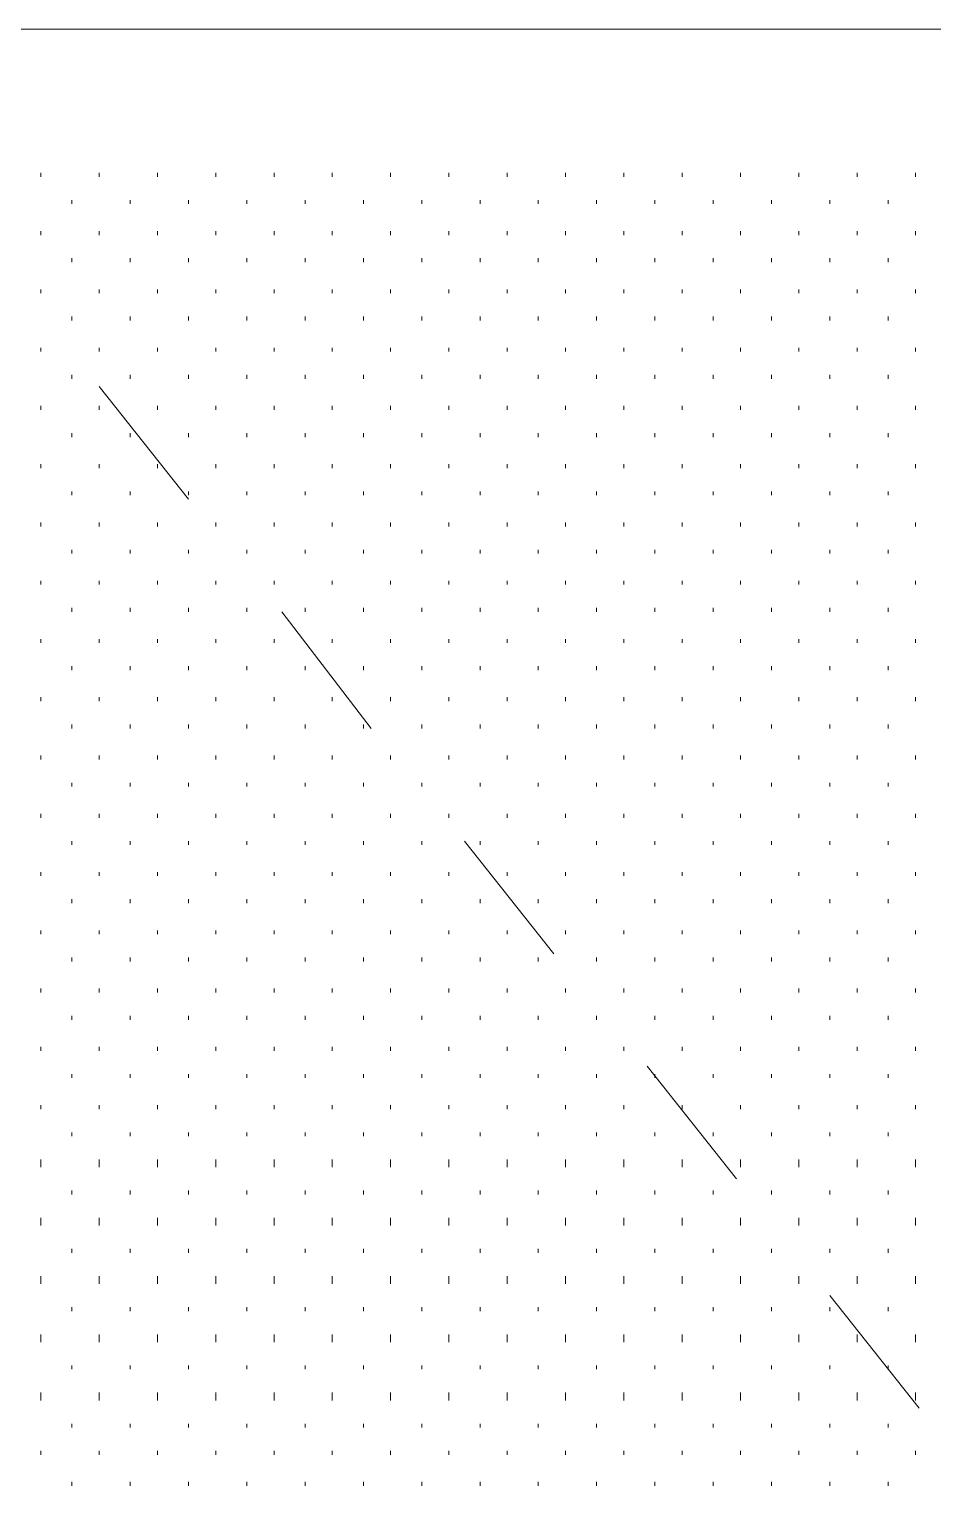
# Model space of a CAD drawing. Header units: inches. Extents: x -6061 to 13621, y -296 to 7483.
# Drawn here: x -5251.7 to -5233.08, y -122.57 to -92.54 of the extents above; entities that cross this region are included whole.
import ezdxf

# ---------------------------------------------------------------- set-up
doc = ezdxf.new("R2010")
doc.units = ezdxf.units.IN
doc.header["$MEASUREMENT"] = 0
doc.layers.get('0').update_dxf_attribs({"linetype": 'CONTINUOUS'})

msp = doc.modelspace()

# ---------------------------------------------------------------- linework, layer by layer
at = {"color": 7, "linetype": 'Continuous', "lineweight": 18, "true_color": 0x000007}
msp.add_line((-5323.62538, -92.53575), (-5215.66338, -92.53575), dxfattribs=at)
at = {"color": 7, "linetype": 'Continuous', "lineweight": 9, "true_color": 0x000007}
for p, q in [((-5218.14619, -92.53575), (-5254.18691, -92.53575)), ((-5250.26248, -99.90407), (-5248.4204, -102.2267)), ((-5246.49823, -104.54932), (-5244.65614, -106.95204)), ((-5242.73397, -109.27466), (-5240.89189, -111.59729)), ((-5238.96972, -113.91991), (-5237.12764, -116.24253)), ((-5235.20547, -118.64525), (-5233.36338, -120.96787))]:
    msp.add_line(p, q, dxfattribs=at)
at = {"color": 7, "linetype": 'Continuous', "lineweight": 9, "true_color": 0xffffff}
for p, q in [((-5251.46384, -95.57919), (-5251.46384, -95.4991)), ((-5250.26248, -95.57919), (-5250.26248, -95.4991)), ((-5249.06112, -95.57919), (-5249.06112, -95.4991)), ((-5247.85976, -95.57919), (-5247.85976, -95.4991)), ((-5246.65841, -95.57919), (-5246.65841, -95.4991)), ((-5245.45705, -95.57919), (-5245.45705, -95.4991)), ((-5244.25569, -95.57919), (-5244.25569, -95.4991)), ((-5243.05433, -95.57919), (-5243.05433, -95.4991)), ((-5241.85298, -95.57919), (-5241.85298, -95.4991)), ((-5240.65162, -95.57919), (-5240.65162, -95.4991)), ((-5239.45026, -95.57919), (-5239.45026, -95.4991)), ((-5238.2489, -95.57919), (-5238.2489, -95.4991)), ((-5237.04755, -95.57919), (-5237.04755, -95.4991)), ((-5235.84619, -95.57919), (-5235.84619, -95.4991)), ((-5234.64483, -95.57919), (-5234.64483, -95.4991)), ((-5233.44347, -95.57919), (-5233.44347, -95.4991)), ((-5250.82311, -96.13982), (-5250.82311, -96.05973)), ((-5249.62176, -96.13982), (-5249.62176, -96.05973)), ((-5248.4204, -96.13982), (-5248.4204, -96.05973)), ((-5247.21904, -96.13982), (-5247.21904, -96.05973)), ((-5246.01768, -96.13982), (-5246.01768, -96.05973)), ((-5244.81633, -96.13982), (-5244.81633, -96.05973)), ((-5243.61497, -96.13982), (-5243.61497, -96.05973)), ((-5242.41361, -96.13982), (-5242.41361, -96.05973)), ((-5241.21225, -96.13982), (-5241.21225, -96.05973)), ((-5240.0109, -96.13982), (-5240.0109, -96.05973)), ((-5238.80954, -96.13982), (-5238.80954, -96.05973)), ((-5237.60818, -96.13982), (-5237.60818, -96.05973)), ((-5236.40682, -96.13982), (-5236.40682, -96.05973)), ((-5235.20547, -96.13982), (-5235.20547, -96.05973)), ((-5234.00411, -96.13982), (-5234.00411, -96.05973)), ((-5251.46384, -96.78054), (-5251.46384, -96.70045)), ((-5250.26248, -96.78054), (-5250.26248, -96.70045)), ((-5249.06112, -96.78054), (-5249.06112, -96.70045)), ((-5247.85976, -96.78054), (-5247.85976, -96.70045)), ((-5246.65841, -96.78054), (-5246.65841, -96.70045)), ((-5245.45705, -96.78054), (-5245.45705, -96.70045)), ((-5244.25569, -96.78054), (-5244.25569, -96.70045)), ((-5243.05433, -96.78054), (-5243.05433, -96.70045)), ((-5241.85298, -96.78054), (-5241.85298, -96.70045)), ((-5240.65162, -96.78054), (-5240.65162, -96.70045)), ((-5239.45026, -96.78054), (-5239.45026, -96.70045)), ((-5238.2489, -96.78054), (-5238.2489, -96.70045)), ((-5237.04755, -96.78054), (-5237.04755, -96.70045)), ((-5235.84619, -96.78054), (-5235.84619, -96.70045)), ((-5234.64483, -96.78054), (-5234.64483, -96.70045)), ((-5233.44347, -96.78054), (-5233.44347, -96.70045)), ((-5250.82311, -97.34118), (-5250.82311, -97.26109)), ((-5249.62176, -97.34118), (-5249.62176, -97.26109)), ((-5248.4204, -97.34118), (-5248.4204, -97.26109)), ((-5247.21904, -97.34118), (-5247.21904, -97.26109)), ((-5246.01768, -97.34118), (-5246.01768, -97.26109)), ((-5244.81633, -97.34118), (-5244.81633, -97.26109)), ((-5243.61497, -97.34118), (-5243.61497, -97.26109)), ((-5242.41361, -97.34118), (-5242.41361, -97.26109)), ((-5241.21225, -97.34118), (-5241.21225, -97.26109)), ((-5240.0109, -97.34118), (-5240.0109, -97.26109)), ((-5238.80954, -97.34118), (-5238.80954, -97.26109)), ((-5237.60818, -97.34118), (-5237.60818, -97.26109)), ((-5236.40682, -97.34118), (-5236.40682, -97.26109)), ((-5235.20547, -97.34118), (-5235.20547, -97.26109)), ((-5234.00411, -97.34118), (-5234.00411, -97.26109)), ((-5251.46384, -97.9819), (-5251.46384, -97.90181)), ((-5250.26248, -97.9819), (-5250.26248, -97.90181)), ((-5249.06112, -97.9819), (-5249.06112, -97.90181)), ((-5247.85976, -97.9819), (-5247.85976, -97.90181)), ((-5246.65841, -97.9819), (-5246.65841, -97.90181)), ((-5245.45705, -97.9819), (-5245.45705, -97.90181)), ((-5244.25569, -97.9819), (-5244.25569, -97.90181)), ((-5243.05433, -97.9819), (-5243.05433, -97.90181)), ((-5241.85298, -97.9819), (-5241.85298, -97.90181)), ((-5240.65162, -97.9819), (-5240.65162, -97.90181)), ((-5239.45026, -97.9819), (-5239.45026, -97.90181)), ((-5238.2489, -97.9819), (-5238.2489, -97.90181)), ((-5237.04755, -97.9819), (-5237.04755, -97.90181)), ((-5235.84619, -97.9819), (-5235.84619, -97.90181)), ((-5234.64483, -97.9819), (-5234.64483, -97.90181)), ((-5233.44347, -97.9819), (-5233.44347, -97.90181)), ((-5250.82311, -98.54253), (-5250.82311, -98.46244)), ((-5249.62176, -98.54253), (-5249.62176, -98.46244)), ((-5248.4204, -98.54253), (-5248.4204, -98.46244)), ((-5247.21904, -98.54253), (-5247.21904, -98.46244)), ((-5246.01768, -98.54253), (-5246.01768, -98.46244)), ((-5244.81633, -98.54253), (-5244.81633, -98.46244)), ((-5243.61497, -98.54253), (-5243.61497, -98.46244)), ((-5242.41361, -98.54253), (-5242.41361, -98.46244)), ((-5241.21225, -98.54253), (-5241.21225, -98.46244)), ((-5240.0109, -98.54253), (-5240.0109, -98.46244)), ((-5238.80954, -98.54253), (-5238.80954, -98.46244)), ((-5237.60818, -98.54253), (-5237.60818, -98.46244)), ((-5236.40682, -98.54253), (-5236.40682, -98.46244)), ((-5235.20547, -98.54253), (-5235.20547, -98.46244)), ((-5234.00411, -98.54253), (-5234.00411, -98.46244)), ((-5251.46384, -99.18326), (-5251.46384, -99.10317)), ((-5250.26248, -99.18326), (-5250.26248, -99.10317)), ((-5249.06112, -99.18326), (-5249.06112, -99.10317)), ((-5247.85976, -99.18326), (-5247.85976, -99.10317)), ((-5246.65841, -99.18326), (-5246.65841, -99.10317)), ((-5245.45705, -99.18326), (-5245.45705, -99.10317)), ((-5244.25569, -99.18326), (-5244.25569, -99.10317)), ((-5243.05433, -99.18326), (-5243.05433, -99.10317)), ((-5241.85298, -99.18326), (-5241.85298, -99.10317)), ((-5240.65162, -99.18326), (-5240.65162, -99.10317)), ((-5239.45026, -99.18326), (-5239.45026, -99.10317)), ((-5238.2489, -99.18326), (-5238.2489, -99.10317)), ((-5237.04755, -99.18326), (-5237.04755, -99.10317)), ((-5235.84619, -99.18326), (-5235.84619, -99.10317)), ((-5234.64483, -99.18326), (-5234.64483, -99.10317)), ((-5233.44347, -99.18326), (-5233.44347, -99.10317)), ((-5250.82311, -99.74389), (-5250.82311, -99.6638)), ((-5249.62176, -99.74389), (-5249.62176, -99.6638)), ((-5248.4204, -99.74389), (-5248.4204, -99.6638)), ((-5247.21904, -99.74389), (-5247.21904, -99.6638)), ((-5246.01768, -99.74389), (-5246.01768, -99.6638)), ((-5244.81633, -99.74389), (-5244.81633, -99.6638)), ((-5243.61497, -99.74389), (-5243.61497, -99.6638)), ((-5242.41361, -99.74389), (-5242.41361, -99.6638)), ((-5241.21225, -99.74389), (-5241.21225, -99.6638)), ((-5240.0109, -99.74389), (-5240.0109, -99.6638)), ((-5238.80954, -99.74389), (-5238.80954, -99.6638)), ((-5237.60818, -99.74389), (-5237.60818, -99.6638)), ((-5236.40682, -99.74389), (-5236.40682, -99.6638)), ((-5235.20547, -99.74389), (-5235.20547, -99.6638)), ((-5234.00411, -99.74389), (-5234.00411, -99.6638)), ((-5251.46384, -100.38462), (-5251.46384, -100.30453)), ((-5250.26248, -100.38462), (-5250.26248, -100.30453)), ((-5249.06112, -100.38462), (-5249.06112, -100.30453)), ((-5247.85976, -100.38462), (-5247.85976, -100.30453)), ((-5246.65841, -100.38462), (-5246.65841, -100.30453)), ((-5245.45705, -100.38462), (-5245.45705, -100.30453)), ((-5244.25569, -100.38462), (-5244.25569, -100.30453)), ((-5243.05433, -100.38462), (-5243.05433, -100.30453)), ((-5241.85298, -100.38462), (-5241.85298, -100.30453)), ((-5240.65162, -100.38462), (-5240.65162, -100.30453)), ((-5239.45026, -100.38462), (-5239.45026, -100.30453)), ((-5238.2489, -100.38462), (-5238.2489, -100.30453)), ((-5237.04755, -100.38462), (-5237.04755, -100.30453)), ((-5235.84619, -100.38462), (-5235.84619, -100.30453)), ((-5234.64483, -100.38462), (-5234.64483, -100.30453)), ((-5233.44347, -100.38462), (-5233.44347, -100.30453)), ((-5250.82311, -100.94525), (-5250.82311, -100.86516)), ((-5249.62176, -100.94525), (-5249.62176, -100.86516)), ((-5248.4204, -100.94525), (-5248.4204, -100.86516)), ((-5247.21904, -100.94525), (-5247.21904, -100.86516)), ((-5246.01768, -100.94525), (-5246.01768, -100.86516)), ((-5244.81633, -100.94525), (-5244.81633, -100.86516)), ((-5243.61497, -100.94525), (-5243.61497, -100.86516)), ((-5242.41361, -100.94525), (-5242.41361, -100.86516)), ((-5241.21225, -100.94525), (-5241.21225, -100.86516)), ((-5240.0109, -100.94525), (-5240.0109, -100.86516)), ((-5238.80954, -100.94525), (-5238.80954, -100.86516)), ((-5237.60818, -100.94525), (-5237.60818, -100.86516)), ((-5236.40682, -100.94525), (-5236.40682, -100.86516)), ((-5235.20547, -100.94525), (-5235.20547, -100.86516)), ((-5234.00411, -100.94525), (-5234.00411, -100.86516)), ((-5251.46384, -101.58597), (-5251.46384, -101.50588)), ((-5250.26248, -101.58597), (-5250.26248, -101.50588)), ((-5249.06112, -101.58597), (-5249.06112, -101.50588)), ((-5247.85976, -101.58597), (-5247.85976, -101.50588)), ((-5246.65841, -101.58597), (-5246.65841, -101.50588)), ((-5245.45705, -101.58597), (-5245.45705, -101.50588)), ((-5244.25569, -101.58597), (-5244.25569, -101.50588)), ((-5243.05433, -101.58597), (-5243.05433, -101.50588)), ((-5241.85298, -101.58597), (-5241.85298, -101.50588)), ((-5240.65162, -101.58597), (-5240.65162, -101.50588)), ((-5239.45026, -101.58597), (-5239.45026, -101.50588)), ((-5238.2489, -101.58597), (-5238.2489, -101.50588)), ((-5237.04755, -101.58597), (-5237.04755, -101.50588)), ((-5235.84619, -101.58597), (-5235.84619, -101.50588)), ((-5234.64483, -101.58597), (-5234.64483, -101.50588)), ((-5233.44347, -101.58597), (-5233.44347, -101.50588)), ((-5250.82311, -102.14661), (-5250.82311, -102.06652)), ((-5249.62176, -102.14661), (-5249.62176, -102.06652)), ((-5248.4204, -102.14661), (-5248.4204, -102.06652)), ((-5247.21904, -102.14661), (-5247.21904, -102.06652)), ((-5246.01768, -102.14661), (-5246.01768, -102.06652)), ((-5244.81633, -102.14661), (-5244.81633, -102.06652)), ((-5243.61497, -102.14661), (-5243.61497, -102.06652)), ((-5242.41361, -102.14661), (-5242.41361, -102.06652)), ((-5241.21225, -102.14661), (-5241.21225, -102.06652)), ((-5240.0109, -102.14661), (-5240.0109, -102.06652)), ((-5238.80954, -102.14661), (-5238.80954, -102.06652)), ((-5237.60818, -102.14661), (-5237.60818, -102.06652)), ((-5236.40682, -102.14661), (-5236.40682, -102.06652)), ((-5235.20547, -102.14661), (-5235.20547, -102.06652)), ((-5234.00411, -102.14661), (-5234.00411, -102.06652)), ((-5251.46384, -102.78733), (-5251.46384, -102.70724)), ((-5250.26248, -102.78733), (-5250.26248, -102.70724)), ((-5249.06112, -102.78733), (-5249.06112, -102.70724)), ((-5247.85976, -102.78733), (-5247.85976, -102.70724)), ((-5246.65841, -102.78733), (-5246.65841, -102.70724)), ((-5245.45705, -102.78733), (-5245.45705, -102.70724)), ((-5244.25569, -102.78733), (-5244.25569, -102.70724)), ((-5243.05433, -102.78733), (-5243.05433, -102.70724)), ((-5241.85298, -102.78733), (-5241.85298, -102.70724)), ((-5240.65162, -102.78733), (-5240.65162, -102.70724)), ((-5239.45026, -102.78733), (-5239.45026, -102.70724)), ((-5238.2489, -102.78733), (-5238.2489, -102.70724)), ((-5237.04755, -102.78733), (-5237.04755, -102.70724)), ((-5235.84619, -102.78733), (-5235.84619, -102.70724)), ((-5234.64483, -102.78733), (-5234.64483, -102.70724)), ((-5233.44347, -102.78733), (-5233.44347, -102.70724)), ((-5250.82311, -103.34796), (-5250.82311, -103.26787)), ((-5249.62176, -103.34796), (-5249.62176, -103.26787)), ((-5248.4204, -103.34796), (-5248.4204, -103.26787)), ((-5247.21904, -103.34796), (-5247.21904, -103.26787)), ((-5246.01768, -103.34796), (-5246.01768, -103.26787)), ((-5244.81633, -103.34796), (-5244.81633, -103.26787)), ((-5243.61497, -103.34796), (-5243.61497, -103.26787)), ((-5242.41361, -103.34796), (-5242.41361, -103.26787)), ((-5241.21225, -103.34796), (-5241.21225, -103.26787)), ((-5240.0109, -103.34796), (-5240.0109, -103.26787)), ((-5238.80954, -103.34796), (-5238.80954, -103.26787)), ((-5237.60818, -103.34796), (-5237.60818, -103.26787)), ((-5236.40682, -103.34796), (-5236.40682, -103.26787)), ((-5235.20547, -103.34796), (-5235.20547, -103.26787)), ((-5234.00411, -103.34796), (-5234.00411, -103.26787)), ((-5251.46384, -103.98869), (-5251.46384, -103.9086)), ((-5250.26248, -103.98869), (-5250.26248, -103.9086)), ((-5249.06112, -103.98869), (-5249.06112, -103.9086)), ((-5247.85976, -103.98869), (-5247.85976, -103.9086)), ((-5246.65841, -103.98869), (-5246.65841, -103.9086)), ((-5245.45705, -103.98869), (-5245.45705, -103.9086)), ((-5244.25569, -103.98869), (-5244.25569, -103.9086)), ((-5243.05433, -103.98869), (-5243.05433, -103.9086)), ((-5241.85298, -103.98869), (-5241.85298, -103.9086)), ((-5240.65162, -103.98869), (-5240.65162, -103.9086)), ((-5239.45026, -103.98869), (-5239.45026, -103.9086)), ((-5238.2489, -103.98869), (-5238.2489, -103.9086)), ((-5237.04755, -103.98869), (-5237.04755, -103.9086)), ((-5235.84619, -103.98869), (-5235.84619, -103.9086)), ((-5234.64483, -103.98869), (-5234.64483, -103.9086)), ((-5233.44347, -103.98869), (-5233.44347, -103.9086)), ((-5250.82311, -104.54932), (-5250.82311, -104.46923)), ((-5249.62176, -104.54932), (-5249.62176, -104.46923)), ((-5248.4204, -104.54932), (-5248.4204, -104.46923)), ((-5247.21904, -104.54932), (-5247.21904, -104.46923)), ((-5246.01768, -104.54932), (-5246.01768, -104.46923)), ((-5244.81633, -104.54932), (-5244.81633, -104.46923)), ((-5243.61497, -104.54932), (-5243.61497, -104.46923)), ((-5242.41361, -104.54932), (-5242.41361, -104.46923)), ((-5241.21225, -104.54932), (-5241.21225, -104.46923)), ((-5240.0109, -104.54932), (-5240.0109, -104.46923)), ((-5238.80954, -104.54932), (-5238.80954, -104.46923)), ((-5237.60818, -104.54932), (-5237.60818, -104.46923)), ((-5236.40682, -104.54932), (-5236.40682, -104.46923)), ((-5235.20547, -104.54932), (-5235.20547, -104.46923)), ((-5234.00411, -104.54932), (-5234.00411, -104.46923)), ((-5251.46384, -105.19005), (-5251.46384, -105.10995)), ((-5250.26248, -105.19005), (-5250.26248, -105.10995)), ((-5249.06112, -105.19005), (-5249.06112, -105.10995)), ((-5247.85976, -105.19005), (-5247.85976, -105.10995)), ((-5246.65841, -105.19005), (-5246.65841, -105.10995)), ((-5245.45705, -105.19005), (-5245.45705, -105.10995)), ((-5244.25569, -105.19005), (-5244.25569, -105.10995)), ((-5243.05433, -105.19005), (-5243.05433, -105.10995)), ((-5241.85298, -105.19005), (-5241.85298, -105.10995)), ((-5240.65162, -105.19005), (-5240.65162, -105.10995)), ((-5239.45026, -105.19005), (-5239.45026, -105.10995)), ((-5238.2489, -105.19005), (-5238.2489, -105.10995)), ((-5237.04755, -105.19005), (-5237.04755, -105.10995)), ((-5235.84619, -105.19005), (-5235.84619, -105.10995)), ((-5234.64483, -105.19005), (-5234.64483, -105.10995)), ((-5233.44347, -105.19005), (-5233.44347, -105.10995)), ((-5250.82311, -105.75068), (-5250.82311, -105.67059)), ((-5249.62176, -105.75068), (-5249.62176, -105.67059)), ((-5248.4204, -105.75068), (-5248.4204, -105.67059)), ((-5247.21904, -105.75068), (-5247.21904, -105.67059)), ((-5246.01768, -105.75068), (-5246.01768, -105.67059)), ((-5244.81633, -105.75068), (-5244.81633, -105.67059)), ((-5243.61497, -105.75068), (-5243.61497, -105.67059)), ((-5242.41361, -105.75068), (-5242.41361, -105.67059)), ((-5241.21225, -105.75068), (-5241.21225, -105.67059)), ((-5240.0109, -105.75068), (-5240.0109, -105.67059)), ((-5238.80954, -105.75068), (-5238.80954, -105.67059)), ((-5237.60818, -105.75068), (-5237.60818, -105.67059)), ((-5236.40682, -105.75068), (-5236.40682, -105.67059)), ((-5235.20547, -105.75068), (-5235.20547, -105.67059)), ((-5234.00411, -105.75068), (-5234.00411, -105.67059)), ((-5251.46384, -106.3914), (-5251.46384, -106.31131)), ((-5250.26248, -106.3914), (-5250.26248, -106.31131)), ((-5249.06112, -106.3914), (-5249.06112, -106.31131)), ((-5247.85976, -106.3914), (-5247.85976, -106.31131)), ((-5246.65841, -106.3914), (-5246.65841, -106.31131)), ((-5245.45705, -106.3914), (-5245.45705, -106.31131)), ((-5244.25569, -106.3914), (-5244.25569, -106.31131)), ((-5243.05433, -106.3914), (-5243.05433, -106.31131)), ((-5241.85298, -106.3914), (-5241.85298, -106.31131)), ((-5240.65162, -106.3914), (-5240.65162, -106.31131)), ((-5239.45026, -106.3914), (-5239.45026, -106.31131)), ((-5238.2489, -106.3914), (-5238.2489, -106.31131)), ((-5237.04755, -106.3914), (-5237.04755, -106.31131)), ((-5235.84619, -106.3914), (-5235.84619, -106.31131)), ((-5234.64483, -106.3914), (-5234.64483, -106.31131)), ((-5233.44347, -106.3914), (-5233.44347, -106.31131)), ((-5250.82311, -106.95204), (-5250.82311, -106.87195)), ((-5249.62176, -106.95204), (-5249.62176, -106.87195)), ((-5248.4204, -106.95204), (-5248.4204, -106.87195)), ((-5247.21904, -106.95204), (-5247.21904, -106.87195)), ((-5246.01768, -106.95204), (-5246.01768, -106.87195)), ((-5244.81633, -106.95204), (-5244.81633, -106.87195)), ((-5243.61497, -106.95204), (-5243.61497, -106.87195)), ((-5242.41361, -106.95204), (-5242.41361, -106.87195)), ((-5241.21225, -106.95204), (-5241.21225, -106.87195)), ((-5240.0109, -106.95204), (-5240.0109, -106.87195)), ((-5238.80954, -106.95204), (-5238.80954, -106.87195)), ((-5237.60818, -106.95204), (-5237.60818, -106.87195)), ((-5236.40682, -106.95204), (-5236.40682, -106.87195)), ((-5235.20547, -106.95204), (-5235.20547, -106.87195)), ((-5234.00411, -106.95204), (-5234.00411, -106.87195)), ((-5251.46384, -107.59276), (-5251.46384, -107.51267)), ((-5250.26248, -107.59276), (-5250.26248, -107.51267)), ((-5249.06112, -107.59276), (-5249.06112, -107.51267)), ((-5247.85976, -107.59276), (-5247.85976, -107.51267)), ((-5246.65841, -107.59276), (-5246.65841, -107.51267)), ((-5245.45705, -107.59276), (-5245.45705, -107.51267)), ((-5244.25569, -107.59276), (-5244.25569, -107.51267)), ((-5243.05433, -107.59276), (-5243.05433, -107.51267)), ((-5241.85298, -107.59276), (-5241.85298, -107.51267)), ((-5240.65162, -107.59276), (-5240.65162, -107.51267)), ((-5239.45026, -107.59276), (-5239.45026, -107.51267)), ((-5238.2489, -107.59276), (-5238.2489, -107.51267)), ((-5237.04755, -107.59276), (-5237.04755, -107.51267)), ((-5235.84619, -107.59276), (-5235.84619, -107.51267)), ((-5234.64483, -107.59276), (-5234.64483, -107.51267)), ((-5233.44347, -107.59276), (-5233.44347, -107.51267)), ((-5250.82311, -108.15339), (-5250.82311, -108.0733)), ((-5249.62176, -108.15339), (-5249.62176, -108.0733)), ((-5248.4204, -108.15339), (-5248.4204, -108.0733)), ((-5247.21904, -108.15339), (-5247.21904, -108.0733)), ((-5246.01768, -108.15339), (-5246.01768, -108.0733)), ((-5244.81633, -108.15339), (-5244.81633, -108.0733)), ((-5243.61497, -108.15339), (-5243.61497, -108.0733)), ((-5242.41361, -108.15339), (-5242.41361, -108.0733)), ((-5241.21225, -108.15339), (-5241.21225, -108.0733)), ((-5240.0109, -108.15339), (-5240.0109, -108.0733)), ((-5238.80954, -108.15339), (-5238.80954, -108.0733)), ((-5237.60818, -108.15339), (-5237.60818, -108.0733)), ((-5236.40682, -108.15339), (-5236.40682, -108.0733)), ((-5235.20547, -108.15339), (-5235.20547, -108.0733)), ((-5234.00411, -108.15339), (-5234.00411, -108.0733)), ((-5251.46384, -108.79412), (-5251.46384, -108.71403)), ((-5250.26248, -108.79412), (-5250.26248, -108.71403)), ((-5249.06112, -108.79412), (-5249.06112, -108.71403)), ((-5247.85976, -108.79412), (-5247.85976, -108.71403)), ((-5246.65841, -108.79412), (-5246.65841, -108.71403)), ((-5245.45705, -108.79412), (-5245.45705, -108.71403)), ((-5244.25569, -108.79412), (-5244.25569, -108.71403)), ((-5243.05433, -108.79412), (-5243.05433, -108.71403)), ((-5241.85298, -108.79412), (-5241.85298, -108.71403)), ((-5240.65162, -108.79412), (-5240.65162, -108.71403)), ((-5239.45026, -108.79412), (-5239.45026, -108.71403)), ((-5238.2489, -108.79412), (-5238.2489, -108.71403)), ((-5237.04755, -108.79412), (-5237.04755, -108.71403)), ((-5235.84619, -108.79412), (-5235.84619, -108.71403)), ((-5234.64483, -108.79412), (-5234.64483, -108.71403)), ((-5233.44347, -108.79412), (-5233.44347, -108.71403)), ((-5250.82311, -109.35475), (-5250.82311, -109.27466)), ((-5249.62176, -109.35475), (-5249.62176, -109.27466)), ((-5248.4204, -109.35475), (-5248.4204, -109.27466)), ((-5247.21904, -109.35475), (-5247.21904, -109.27466)), ((-5246.01768, -109.35475), (-5246.01768, -109.27466)), ((-5244.81633, -109.35475), (-5244.81633, -109.27466)), ((-5243.61497, -109.35475), (-5243.61497, -109.27466)), ((-5242.41361, -109.35475), (-5242.41361, -109.27466)), ((-5241.21225, -109.35475), (-5241.21225, -109.27466)), ((-5240.0109, -109.35475), (-5240.0109, -109.27466)), ((-5238.80954, -109.35475), (-5238.80954, -109.27466)), ((-5237.60818, -109.35475), (-5237.60818, -109.27466)), ((-5236.40682, -109.35475), (-5236.40682, -109.27466)), ((-5235.20547, -109.35475), (-5235.20547, -109.27466)), ((-5234.00411, -109.35475), (-5234.00411, -109.27466)), ((-5251.46384, -109.99548), (-5251.46384, -109.91538)), ((-5250.26248, -109.99548), (-5250.26248, -109.91538)), ((-5249.06112, -109.99548), (-5249.06112, -109.91538)), ((-5247.85976, -109.99548), (-5247.85976, -109.91538)), ((-5246.65841, -109.99548), (-5246.65841, -109.91538)), ((-5245.45705, -109.99548), (-5245.45705, -109.91538)), ((-5244.25569, -109.99548), (-5244.25569, -109.91538)), ((-5243.05433, -109.99548), (-5243.05433, -109.91538)), ((-5241.85298, -109.99548), (-5241.85298, -109.91538)), ((-5240.65162, -109.99548), (-5240.65162, -109.91538)), ((-5239.45026, -109.99548), (-5239.45026, -109.91538)), ((-5238.2489, -109.99548), (-5238.2489, -109.91538)), ((-5237.04755, -109.99548), (-5237.04755, -109.91538)), ((-5235.84619, -109.99548), (-5235.84619, -109.91538)), ((-5234.64483, -109.99548), (-5234.64483, -109.91538)), ((-5233.44347, -109.99548), (-5233.44347, -109.91538)), ((-5250.82311, -110.55611), (-5250.82311, -110.47602)), ((-5249.62176, -110.55611), (-5249.62176, -110.47602)), ((-5248.4204, -110.55611), (-5248.4204, -110.47602)), ((-5247.21904, -110.55611), (-5247.21904, -110.47602)), ((-5246.01768, -110.55611), (-5246.01768, -110.47602)), ((-5244.81633, -110.55611), (-5244.81633, -110.47602)), ((-5243.61497, -110.55611), (-5243.61497, -110.47602)), ((-5242.41361, -110.55611), (-5242.41361, -110.47602)), ((-5241.21225, -110.55611), (-5241.21225, -110.47602)), ((-5240.0109, -110.55611), (-5240.0109, -110.47602)), ((-5238.80954, -110.55611), (-5238.80954, -110.47602)), ((-5237.60818, -110.55611), (-5237.60818, -110.47602)), ((-5236.40682, -110.55611), (-5236.40682, -110.47602)), ((-5235.20547, -110.55611), (-5235.20547, -110.47602)), ((-5234.00411, -110.55611), (-5234.00411, -110.47602)), ((-5251.46384, -111.19683), (-5251.46384, -111.11674)), ((-5250.26248, -111.19683), (-5250.26248, -111.11674)), ((-5249.06112, -111.19683), (-5249.06112, -111.11674)), ((-5247.85976, -111.19683), (-5247.85976, -111.11674)), ((-5246.65841, -111.19683), (-5246.65841, -111.11674)), ((-5245.45705, -111.19683), (-5245.45705, -111.11674)), ((-5244.25569, -111.19683), (-5244.25569, -111.11674)), ((-5243.05433, -111.19683), (-5243.05433, -111.11674)), ((-5241.85298, -111.19683), (-5241.85298, -111.11674)), ((-5240.65162, -111.19683), (-5240.65162, -111.11674)), ((-5239.45026, -111.19683), (-5239.45026, -111.11674)), ((-5238.2489, -111.19683), (-5238.2489, -111.11674)), ((-5237.04755, -111.19683), (-5237.04755, -111.11674)), ((-5235.84619, -111.19683), (-5235.84619, -111.11674)), ((-5234.64483, -111.19683), (-5234.64483, -111.11674)), ((-5233.44347, -111.19683), (-5233.44347, -111.11674)), ((-5250.82311, -111.75747), (-5250.82311, -111.67738)), ((-5249.62176, -111.75747), (-5249.62176, -111.67738)), ((-5248.4204, -111.75747), (-5248.4204, -111.67738)), ((-5247.21904, -111.75747), (-5247.21904, -111.67738)), ((-5246.01768, -111.75747), (-5246.01768, -111.67738)), ((-5244.81633, -111.75747), (-5244.81633, -111.67738)), ((-5243.61497, -111.75747), (-5243.61497, -111.67738)), ((-5242.41361, -111.75747), (-5242.41361, -111.67738)), ((-5241.21225, -111.75747), (-5241.21225, -111.67738)), ((-5240.0109, -111.75747), (-5240.0109, -111.67738)), ((-5238.80954, -111.75747), (-5238.80954, -111.67738)), ((-5237.60818, -111.75747), (-5237.60818, -111.67738)), ((-5236.40682, -111.75747), (-5236.40682, -111.67738)), ((-5235.20547, -111.75747), (-5235.20547, -111.67738)), ((-5234.00411, -111.75747), (-5234.00411, -111.67738)), ((-5251.46384, -112.39819), (-5251.46384, -112.3181)), ((-5250.26248, -112.39819), (-5250.26248, -112.3181)), ((-5249.06112, -112.39819), (-5249.06112, -112.3181)), ((-5247.85976, -112.39819), (-5247.85976, -112.3181)), ((-5246.65841, -112.39819), (-5246.65841, -112.3181)), ((-5245.45705, -112.39819), (-5245.45705, -112.3181)), ((-5244.25569, -112.39819), (-5244.25569, -112.3181)), ((-5243.05433, -112.39819), (-5243.05433, -112.3181)), ((-5241.85298, -112.39819), (-5241.85298, -112.3181)), ((-5240.65162, -112.39819), (-5240.65162, -112.3181)), ((-5239.45026, -112.39819), (-5239.45026, -112.3181)), ((-5238.2489, -112.39819), (-5238.2489, -112.3181)), ((-5237.04755, -112.39819), (-5237.04755, -112.3181)), ((-5235.84619, -112.39819), (-5235.84619, -112.3181)), ((-5234.64483, -112.39819), (-5234.64483, -112.3181)), ((-5233.44347, -112.39819), (-5233.44347, -112.3181)), ((-5250.82311, -112.95882), (-5250.82311, -112.87873)), ((-5249.62176, -112.95882), (-5249.62176, -112.87873)), ((-5248.4204, -112.95882), (-5248.4204, -112.87873)), ((-5247.21904, -112.95882), (-5247.21904, -112.87873)), ((-5246.01768, -112.95882), (-5246.01768, -112.87873)), ((-5244.81633, -112.95882), (-5244.81633, -112.87873)), ((-5243.61497, -112.95882), (-5243.61497, -112.87873)), ((-5242.41361, -112.95882), (-5242.41361, -112.87873)), ((-5241.21225, -112.95882), (-5241.21225, -112.87873)), ((-5240.0109, -112.95882), (-5240.0109, -112.87873)), ((-5238.80954, -112.95882), (-5238.80954, -112.87873)), ((-5237.60818, -112.95882), (-5237.60818, -112.87873)), ((-5236.40682, -112.95882), (-5236.40682, -112.87873)), ((-5235.20547, -112.95882), (-5235.20547, -112.87873)), ((-5234.00411, -112.95882), (-5234.00411, -112.87873)), ((-5251.46384, -113.59955), (-5251.46384, -113.51946)), ((-5250.26248, -113.59955), (-5250.26248, -113.51946)), ((-5249.06112, -113.59955), (-5249.06112, -113.51946)), ((-5247.85976, -113.59955), (-5247.85976, -113.51946)), ((-5246.65841, -113.59955), (-5246.65841, -113.51946)), ((-5245.45705, -113.59955), (-5245.45705, -113.51946)), ((-5244.25569, -113.59955), (-5244.25569, -113.51946)), ((-5243.05433, -113.59955), (-5243.05433, -113.51946)), ((-5241.85298, -113.59955), (-5241.85298, -113.51946)), ((-5240.65162, -113.59955), (-5240.65162, -113.51946)), ((-5239.45026, -113.59955), (-5239.45026, -113.51946)), ((-5238.2489, -113.59955), (-5238.2489, -113.51946)), ((-5237.04755, -113.59955), (-5237.04755, -113.51946)), ((-5235.84619, -113.59955), (-5235.84619, -113.51946)), ((-5234.64483, -113.59955), (-5234.64483, -113.51946)), ((-5233.44347, -113.59955), (-5233.44347, -113.51946)), ((-5250.82311, -114.16018), (-5250.82311, -114.08009)), ((-5249.62176, -114.16018), (-5249.62176, -114.08009)), ((-5248.4204, -114.16018), (-5248.4204, -114.08009)), ((-5247.21904, -114.16018), (-5247.21904, -114.08009)), ((-5246.01768, -114.16018), (-5246.01768, -114.08009)), ((-5244.81633, -114.16018), (-5244.81633, -114.08009)), ((-5243.61497, -114.16018), (-5243.61497, -114.08009)), ((-5242.41361, -114.16018), (-5242.41361, -114.08009)), ((-5241.21225, -114.16018), (-5241.21225, -114.08009)), ((-5240.0109, -114.16018), (-5240.0109, -114.08009)), ((-5238.80954, -114.16018), (-5238.80954, -114.08009)), ((-5237.60818, -114.16018), (-5237.60818, -114.08009)), ((-5236.40682, -114.16018), (-5236.40682, -114.08009)), ((-5235.20547, -114.16018), (-5235.20547, -114.08009)), ((-5234.00411, -114.16018), (-5234.00411, -114.08009)), ((-5251.46384, -114.80091), (-5251.46384, -114.72081)), ((-5250.26248, -114.80091), (-5250.26248, -114.72081)), ((-5249.06112, -114.80091), (-5249.06112, -114.72081)), ((-5247.85976, -114.80091), (-5247.85976, -114.72081)), ((-5246.65841, -114.80091), (-5246.65841, -114.72081)), ((-5245.45705, -114.80091), (-5245.45705, -114.72081)), ((-5244.25569, -114.80091), (-5244.25569, -114.72081)), ((-5243.05433, -114.80091), (-5243.05433, -114.72081)), ((-5241.85298, -114.80091), (-5241.85298, -114.72081)), ((-5240.65162, -114.80091), (-5240.65162, -114.72081)), ((-5239.45026, -114.80091), (-5239.45026, -114.72081)), ((-5238.2489, -114.80091), (-5238.2489, -114.72081)), ((-5237.04755, -114.80091), (-5237.04755, -114.72081)), ((-5235.84619, -114.80091), (-5235.84619, -114.72081)), ((-5234.64483, -114.80091), (-5234.64483, -114.72081)), ((-5233.44347, -114.80091), (-5233.44347, -114.72081)), ((-5250.82311, -115.36154), (-5250.82311, -115.28145)), ((-5249.62176, -115.36154), (-5249.62176, -115.28145)), ((-5248.4204, -115.36154), (-5248.4204, -115.28145)), ((-5247.21904, -115.36154), (-5247.21904, -115.28145)), ((-5246.01768, -115.36154), (-5246.01768, -115.28145)), ((-5244.81633, -115.36154), (-5244.81633, -115.28145)), ((-5243.61497, -115.36154), (-5243.61497, -115.28145)), ((-5242.41361, -115.36154), (-5242.41361, -115.28145)), ((-5241.21225, -115.36154), (-5241.21225, -115.28145)), ((-5240.0109, -115.36154), (-5240.0109, -115.28145)), ((-5238.80954, -115.36154), (-5238.80954, -115.28145)), ((-5237.60818, -115.36154), (-5237.60818, -115.28145)), ((-5236.40682, -115.36154), (-5236.40682, -115.28145)), ((-5235.20547, -115.36154), (-5235.20547, -115.28145)), ((-5234.00411, -115.36154), (-5234.00411, -115.28145)), ((-5251.46384, -116.00226), (-5251.46384, -115.84208)), ((-5250.26248, -116.00226), (-5250.26248, -115.84208)), ((-5249.06112, -116.00226), (-5249.06112, -115.84208)), ((-5247.85976, -116.00226), (-5247.85976, -115.84208)), ((-5246.65841, -116.00226), (-5246.65841, -115.84208)), ((-5245.45705, -116.00226), (-5245.45705, -115.84208)), ((-5244.25569, -116.00226), (-5244.25569, -115.84208)), ((-5243.05433, -116.00226), (-5243.05433, -115.84208)), ((-5241.85298, -116.00226), (-5241.85298, -115.84208)), ((-5240.65162, -116.00226), (-5240.65162, -115.84208)), ((-5239.45026, -116.00226), (-5239.45026, -115.84208)), ((-5238.2489, -116.00226), (-5238.2489, -115.84208)), ((-5237.04755, -116.00226), (-5237.04755, -115.84208)), ((-5235.84619, -116.00226), (-5235.84619, -115.84208)), ((-5234.64483, -116.00226), (-5234.64483, -115.84208)), ((-5233.44347, -116.00226), (-5233.44347, -115.84208)), ((-5250.82311, -116.5629), (-5250.82311, -116.48281)), ((-5249.62176, -116.5629), (-5249.62176, -116.48281)), ((-5248.4204, -116.5629), (-5248.4204, -116.48281)), ((-5247.21904, -116.5629), (-5247.21904, -116.48281)), ((-5246.01768, -116.5629), (-5246.01768, -116.48281)), ((-5244.81633, -116.5629), (-5244.81633, -116.48281)), ((-5243.61497, -116.5629), (-5243.61497, -116.48281)), ((-5242.41361, -116.5629), (-5242.41361, -116.48281)), ((-5241.21225, -116.5629), (-5241.21225, -116.48281)), ((-5240.0109, -116.5629), (-5240.0109, -116.48281)), ((-5238.80954, -116.5629), (-5238.80954, -116.48281)), ((-5237.60818, -116.5629), (-5237.60818, -116.48281)), ((-5236.40682, -116.5629), (-5236.40682, -116.48281)), ((-5235.20547, -116.5629), (-5235.20547, -116.48281)), ((-5234.00411, -116.5629), (-5234.00411, -116.48281)), ((-5251.46384, -117.20362), (-5251.46384, -117.04344)), ((-5250.26248, -117.20362), (-5250.26248, -117.04344)), ((-5249.06112, -117.20362), (-5249.06112, -117.04344)), ((-5247.85976, -117.20362), (-5247.85976, -117.04344)), ((-5246.65841, -117.20362), (-5246.65841, -117.04344)), ((-5245.45705, -117.20362), (-5245.45705, -117.04344)), ((-5244.25569, -117.20362), (-5244.25569, -117.04344)), ((-5243.05433, -117.20362), (-5243.05433, -117.04344)), ((-5241.85298, -117.20362), (-5241.85298, -117.04344)), ((-5240.65162, -117.20362), (-5240.65162, -117.04344)), ((-5239.45026, -117.20362), (-5239.45026, -117.04344)), ((-5238.2489, -117.20362), (-5238.2489, -117.04344)), ((-5237.04755, -117.20362), (-5237.04755, -117.04344)), ((-5235.84619, -117.20362), (-5235.84619, -117.04344)), ((-5234.64483, -117.20362), (-5234.64483, -117.04344)), ((-5233.44347, -117.20362), (-5233.44347, -117.04344)), ((-5250.82311, -117.76425), (-5250.82311, -117.68416)), ((-5249.62176, -117.76425), (-5249.62176, -117.68416)), ((-5248.4204, -117.76425), (-5248.4204, -117.68416)), ((-5247.21904, -117.76425), (-5247.21904, -117.68416)), ((-5246.01768, -117.76425), (-5246.01768, -117.68416)), ((-5244.81633, -117.76425), (-5244.81633, -117.68416)), ((-5243.61497, -117.76425), (-5243.61497, -117.68416)), ((-5242.41361, -117.76425), (-5242.41361, -117.68416)), ((-5241.21225, -117.76425), (-5241.21225, -117.68416)), ((-5240.0109, -117.76425), (-5240.0109, -117.68416)), ((-5238.80954, -117.76425), (-5238.80954, -117.68416)), ((-5237.60818, -117.76425), (-5237.60818, -117.68416)), ((-5236.40682, -117.76425), (-5236.40682, -117.68416)), ((-5235.20547, -117.76425), (-5235.20547, -117.68416)), ((-5234.00411, -117.76425), (-5234.00411, -117.68416)), ((-5251.46384, -118.40498), (-5251.46384, -118.2448)), ((-5250.26248, -118.40498), (-5250.26248, -118.2448)), ((-5249.06112, -118.40498), (-5249.06112, -118.2448)), ((-5247.85976, -118.40498), (-5247.85976, -118.2448)), ((-5246.65841, -118.40498), (-5246.65841, -118.2448)), ((-5245.45705, -118.40498), (-5245.45705, -118.2448)), ((-5244.25569, -118.40498), (-5244.25569, -118.2448)), ((-5243.05433, -118.40498), (-5243.05433, -118.2448)), ((-5241.85298, -118.40498), (-5241.85298, -118.2448)), ((-5240.65162, -118.40498), (-5240.65162, -118.2448)), ((-5239.45026, -118.40498), (-5239.45026, -118.2448)), ((-5238.2489, -118.40498), (-5238.2489, -118.2448)), ((-5237.04755, -118.40498), (-5237.04755, -118.2448)), ((-5235.84619, -118.40498), (-5235.84619, -118.2448)), ((-5234.64483, -118.40498), (-5234.64483, -118.2448)), ((-5233.44347, -118.40498), (-5233.44347, -118.2448)), ((-5250.82311, -118.96561), (-5250.82311, -118.88552)), ((-5249.62176, -118.96561), (-5249.62176, -118.88552)), ((-5248.4204, -118.96561), (-5248.4204, -118.88552)), ((-5247.21904, -118.96561), (-5247.21904, -118.88552)), ((-5246.01768, -118.96561), (-5246.01768, -118.88552)), ((-5244.81633, -118.96561), (-5244.81633, -118.88552)), ((-5243.61497, -118.96561), (-5243.61497, -118.88552)), ((-5242.41361, -118.96561), (-5242.41361, -118.88552)), ((-5241.21225, -118.96561), (-5241.21225, -118.88552)), ((-5240.0109, -118.96561), (-5240.0109, -118.88552)), ((-5238.80954, -118.96561), (-5238.80954, -118.88552)), ((-5237.60818, -118.96561), (-5237.60818, -118.88552)), ((-5236.40682, -118.96561), (-5236.40682, -118.88552)), ((-5235.20547, -118.96561), (-5235.20547, -118.88552)), ((-5234.00411, -118.96561), (-5234.00411, -118.88552)), ((-5251.46384, -119.60634), (-5251.46384, -119.44615)), ((-5250.26248, -119.60634), (-5250.26248, -119.44615)), ((-5249.06112, -119.60634), (-5249.06112, -119.44615)), ((-5247.85976, -119.60634), (-5247.85976, -119.44615)), ((-5246.65841, -119.60634), (-5246.65841, -119.44615)), ((-5245.45705, -119.60634), (-5245.45705, -119.44615)), ((-5244.25569, -119.60634), (-5244.25569, -119.44615)), ((-5243.05433, -119.60634), (-5243.05433, -119.44615)), ((-5241.85298, -119.60634), (-5241.85298, -119.44615)), ((-5240.65162, -119.60634), (-5240.65162, -119.44615)), ((-5239.45026, -119.60634), (-5239.45026, -119.44615)), ((-5238.2489, -119.60634), (-5238.2489, -119.44615)), ((-5237.04755, -119.60634), (-5237.04755, -119.44615)), ((-5235.84619, -119.60634), (-5235.84619, -119.44615)), ((-5234.64483, -119.60634), (-5234.64483, -119.44615)), ((-5233.44347, -119.60634), (-5233.44347, -119.44615)), ((-5250.82311, -120.16697), (-5250.82311, -120.08688)), ((-5249.62176, -120.16697), (-5249.62176, -120.08688)), ((-5248.4204, -120.16697), (-5248.4204, -120.08688)), ((-5247.21904, -120.16697), (-5247.21904, -120.08688)), ((-5246.01768, -120.16697), (-5246.01768, -120.08688)), ((-5244.81633, -120.16697), (-5244.81633, -120.08688)), ((-5243.61497, -120.16697), (-5243.61497, -120.08688)), ((-5242.41361, -120.16697), (-5242.41361, -120.08688)), ((-5241.21225, -120.16697), (-5241.21225, -120.08688)), ((-5240.0109, -120.16697), (-5240.0109, -120.08688)), ((-5238.80954, -120.16697), (-5238.80954, -120.08688)), ((-5237.60818, -120.16697), (-5237.60818, -120.08688)), ((-5236.40682, -120.16697), (-5236.40682, -120.08688)), ((-5235.20547, -120.16697), (-5235.20547, -120.08688)), ((-5234.00411, -120.16697), (-5234.00411, -120.08688)), ((-5251.46384, -120.80769), (-5251.46384, -120.64751)), ((-5250.26248, -120.80769), (-5250.26248, -120.64751)), ((-5249.06112, -120.80769), (-5249.06112, -120.64751)), ((-5247.85976, -120.80769), (-5247.85976, -120.64751)), ((-5246.65841, -120.80769), (-5246.65841, -120.64751)), ((-5245.45705, -120.80769), (-5245.45705, -120.64751)), ((-5244.25569, -120.80769), (-5244.25569, -120.64751)), ((-5243.05433, -120.80769), (-5243.05433, -120.64751)), ((-5241.85298, -120.80769), (-5241.85298, -120.64751)), ((-5240.65162, -120.80769), (-5240.65162, -120.64751)), ((-5239.45026, -120.80769), (-5239.45026, -120.64751)), ((-5238.2489, -120.80769), (-5238.2489, -120.64751)), ((-5237.04755, -120.80769), (-5237.04755, -120.64751)), ((-5235.84619, -120.80769), (-5235.84619, -120.64751)), ((-5234.64483, -120.80769), (-5234.64483, -120.64751)), ((-5233.44347, -120.80769), (-5233.44347, -120.64751)), ((-5250.82311, -121.36833), (-5250.82311, -121.28824)), ((-5249.62176, -121.36833), (-5249.62176, -121.28824)), ((-5248.4204, -121.36833), (-5248.4204, -121.28824)), ((-5247.21904, -121.36833), (-5247.21904, -121.28824)), ((-5246.01768, -121.36833), (-5246.01768, -121.28824)), ((-5244.81633, -121.36833), (-5244.81633, -121.28824)), ((-5243.61497, -121.36833), (-5243.61497, -121.28824)), ((-5242.41361, -121.36833), (-5242.41361, -121.28824)), ((-5241.21225, -121.36833), (-5241.21225, -121.28824)), ((-5240.0109, -121.36833), (-5240.0109, -121.28824)), ((-5238.80954, -121.36833), (-5238.80954, -121.28824)), ((-5237.60818, -121.36833), (-5237.60818, -121.28824)), ((-5236.40682, -121.36833), (-5236.40682, -121.28824)), ((-5235.20547, -121.36833), (-5235.20547, -121.28824)), ((-5234.00411, -121.36833), (-5234.00411, -121.28824)), ((-5251.46384, -121.92896), (-5251.46384, -121.84887)), ((-5250.26248, -121.92896), (-5250.26248, -121.84887)), ((-5249.06112, -121.92896), (-5249.06112, -121.84887)), ((-5247.85976, -121.92896), (-5247.85976, -121.84887)), ((-5246.65841, -121.92896), (-5246.65841, -121.84887)), ((-5245.45705, -121.92896), (-5245.45705, -121.84887)), ((-5244.25569, -121.92896), (-5244.25569, -121.84887)), ((-5243.05433, -121.92896), (-5243.05433, -121.84887)), ((-5241.85298, -121.92896), (-5241.85298, -121.84887)), ((-5240.65162, -121.92896), (-5240.65162, -121.84887)), ((-5239.45026, -121.92896), (-5239.45026, -121.84887)), ((-5238.2489, -121.92896), (-5238.2489, -121.84887)), ((-5237.04755, -121.92896), (-5237.04755, -121.84887)), ((-5235.84619, -121.92896), (-5235.84619, -121.84887)), ((-5234.64483, -121.92896), (-5234.64483, -121.84887)), ((-5233.44347, -121.92896), (-5233.44347, -121.84887)), ((-5250.82311, -122.56968), (-5250.82311, -122.48959)), ((-5249.62176, -122.56968), (-5249.62176, -122.48959)), ((-5248.4204, -122.56968), (-5248.4204, -122.48959)), ((-5247.21904, -122.56968), (-5247.21904, -122.48959)), ((-5246.01768, -122.56968), (-5246.01768, -122.48959)), ((-5244.81633, -122.56968), (-5244.81633, -122.48959)), ((-5243.61497, -122.56968), (-5243.61497, -122.48959)), ((-5242.41361, -122.56968), (-5242.41361, -122.48959)), ((-5241.21225, -122.56968), (-5241.21225, -122.48959)), ((-5240.0109, -122.56968), (-5240.0109, -122.48959)), ((-5238.80954, -122.56968), (-5238.80954, -122.48959)), ((-5237.60818, -122.56968), (-5237.60818, -122.48959)), ((-5236.40682, -122.56968), (-5236.40682, -122.48959)), ((-5235.20547, -122.56968), (-5235.20547, -122.48959)), ((-5234.00411, -122.56968), (-5234.00411, -122.48959))]:
    msp.add_line(p, q, dxfattribs=at)

doc.saveas('drawing.dxf')
